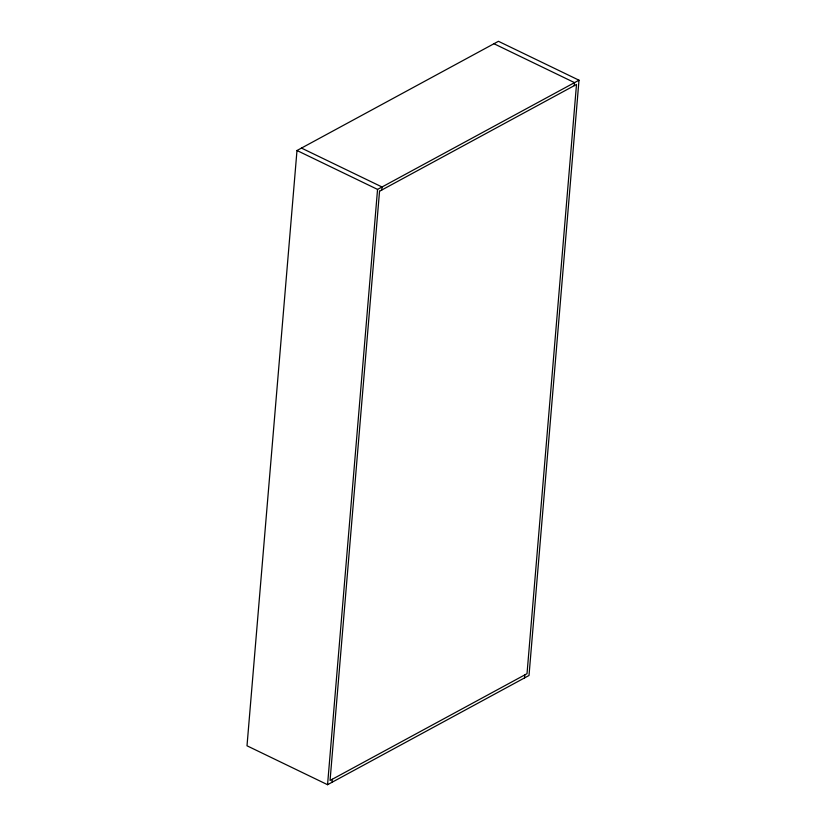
<?xml version="1.0" encoding="UTF-8"?>
<svg xmlns="http://www.w3.org/2000/svg" width="826" height="826" viewBox="0 0 826 826"><rect width="100%" height="100%" fill="white"/><g stroke="black" fill="none" stroke-linecap="round" stroke-linejoin="round"><path stroke-width="1.24" d="M296.988 150.508L247.005 745.795L327.561 784.7L529.012 675.492L578.995 80.205L498.439 41.3L296.988 150.508L377.554 189.412L578.995 80.205M327.561 784.7L377.554 189.412M332.042 782.274L332.3 779.248M381.777 190.011L382.025 186.986L301.469 148.081M524.531 677.919L524.789 674.904M574.266 85.656L574.524 82.631L493.958 43.726M379.537 191.219L330.059 780.467L527.019 673.686L576.507 84.438L379.537 191.219"/></g></svg>
